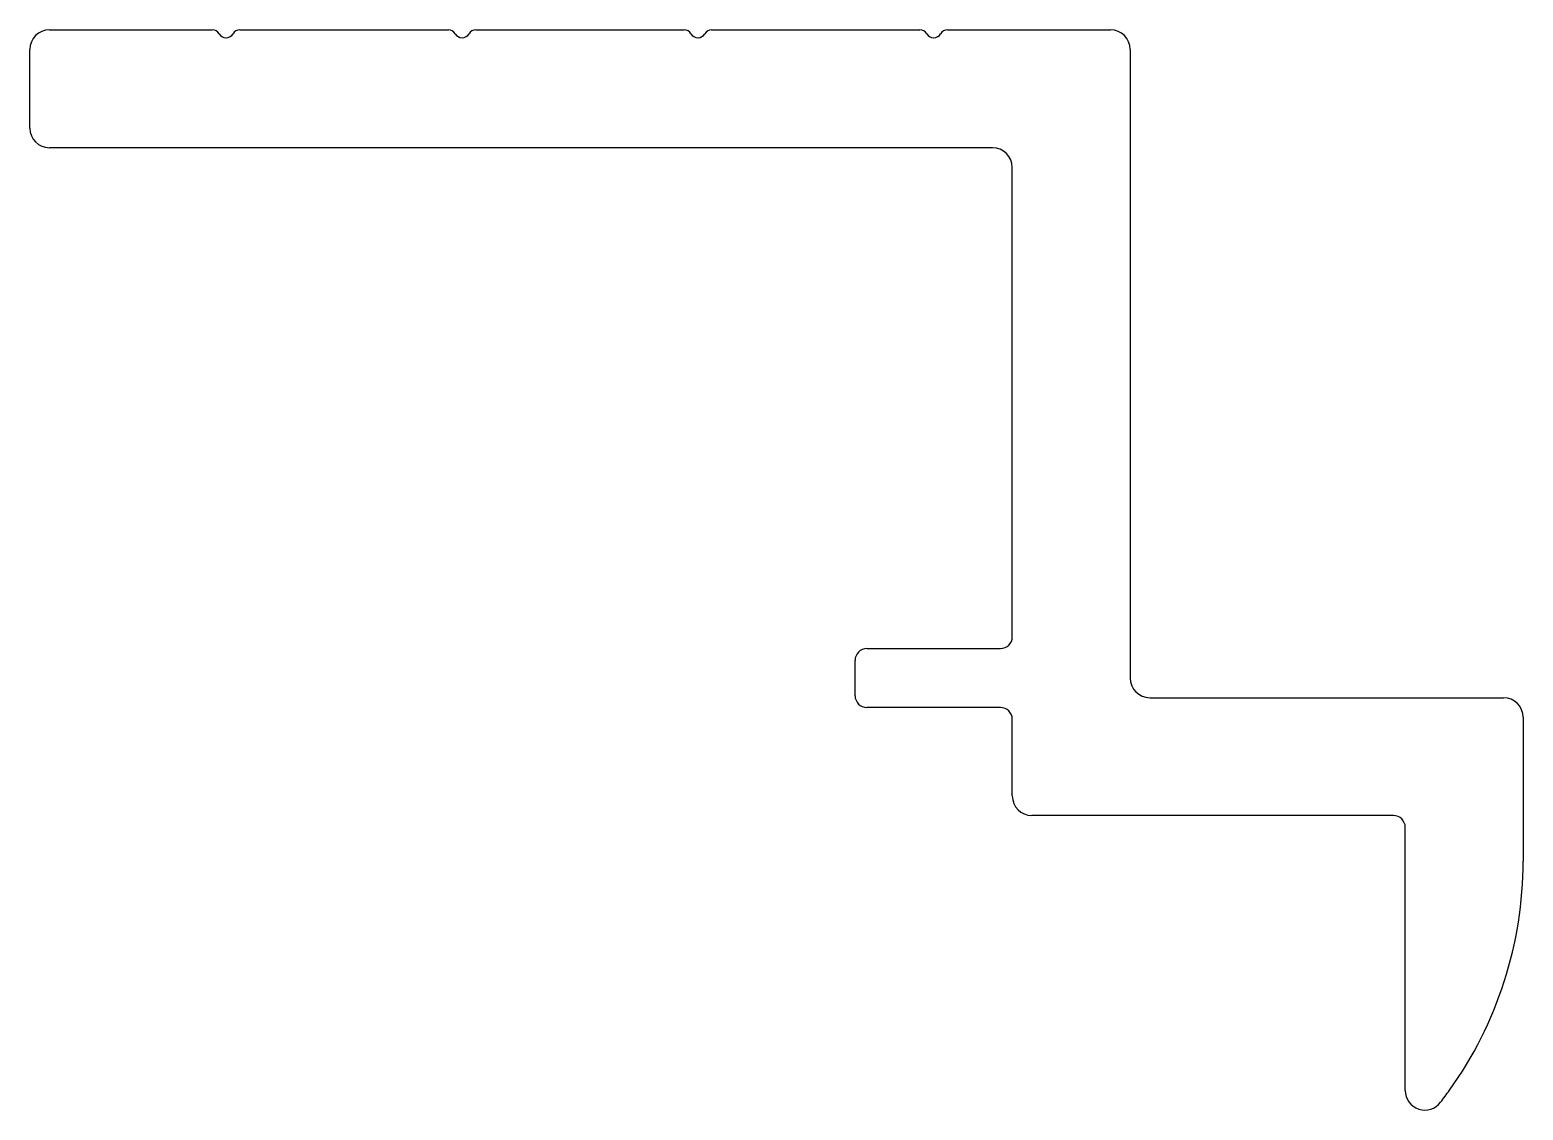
# Model space of a CAD drawing. Extents: x 2068.3 to 2106.3, y 1731.7 to 1759.2.
import ezdxf

# ---------------------------------------------------------------- set-up
doc = ezdxf.new("R2010")
doc.units = 0
doc.layers.get('0').update_dxf_attribs({"linetype": 'CONTINUOUS'})

msp = doc.modelspace()

# ---------------------------------------------------------------- linework, layer by layer
for p, q in [((2068.836, 1759.214), (2072.979, 1759.214)), ((2073.679, 1759.214), (2078.986, 1759.214)), ((2079.686, 1759.214), (2084.986, 1759.214)), ((2085.686, 1759.214), (2090.986, 1759.214)), ((2091.686, 1759.214), (2095.836, 1759.214)), ((2068.336, 1756.714), (2068.336, 1758.714)), ((2073.325, 1759.014), (2073.333, 1759.014)), ((2079.333, 1759.014), (2079.34, 1759.014)), ((2085.333, 1759.014), (2085.34, 1759.014)), ((2091.333, 1759.014), (2091.34, 1759.014)), ((2096.336, 1758.714), (2096.336, 1742.714)), ((2092.836, 1756.214), (2068.836, 1756.214)), ((2093.336, 1743.764), (2093.336, 1755.714)), ((2089.636, 1743.464), (2093.036, 1743.464)), ((2089.336, 1742.264), (2089.336, 1743.164)), ((2093.036, 1741.964), (2089.636, 1741.964)), ((2096.836, 1742.214), (2105.836, 1742.214)), ((2093.336, 1739.714), (2093.336, 1741.664)), ((2106.336, 1741.714), (2106.336, 1738.05)), ((2103.036, 1739.214), (2093.836, 1739.214)), ((2103.336, 1732.214), (2103.336, 1738.914))]:
    msp.add_line(p, q)
for centre, radius, start, end in [((2068.836, 1758.714), 0.5, 90, 180), ((2072.979, 1759.014), 0.2, 30, 90), ((2073.325, 1759.214), 0.2, 210, 270), ((2073.333, 1759.214), 0.2, 270, 330), ((2073.679, 1759.014), 0.2, 90, 150), ((2078.986, 1759.014), 0.2, 30, 90), ((2079.333, 1759.214), 0.2, 210, 270), ((2079.34, 1759.214), 0.2, 270, 330), ((2079.686, 1759.014), 0.2, 90, 150), ((2084.986, 1759.014), 0.2, 30, 90), ((2085.333, 1759.214), 0.2, 210, 270), ((2085.34, 1759.214), 0.2, 270, 330), ((2085.686, 1759.014), 0.2, 90, 150), ((2090.986, 1759.014), 0.2, 30, 90), ((2091.333, 1759.214), 0.2, 210, 270), ((2091.34, 1759.214), 0.2, 270, 330), ((2091.686, 1759.014), 0.2, 90, 150), ((2095.836, 1758.714), 0.5, 0, 90), ((2068.836, 1756.714), 0.5, 180, 270), ((2092.836, 1755.714), 0.5, 0, 90), ((2089.636, 1743.164), 0.3, 90, 180), ((2093.036, 1743.764), 0.3, 270, 0), ((2096.836, 1742.714), 0.5, 180, 270), ((2089.636, 1742.264), 0.3, 180, 270), ((2093.036, 1741.664), 0.3, 0, 90), ((2105.836, 1741.714), 0.5, 0, 90), ((2093.836, 1739.714), 0.5, 180, 270), ((2103.036, 1738.914), 0.3, 0, 90), ((2096.336, 1738.05), 10, 324.3409, 0), ((2103.836, 1732.214), 0.5, 180, 323.1301), ((2089.836, 1742.714), 18, 323.1301, 324.3409)]:
    msp.add_arc(centre, radius, start, end)

doc.saveas('drawing.dxf')
